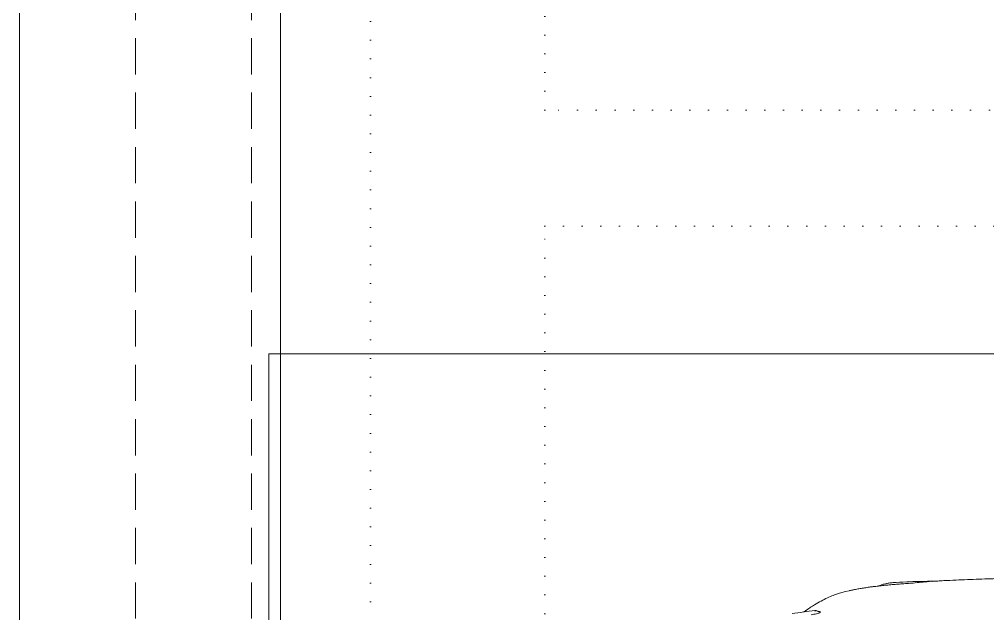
# Model space of a CAD drawing. Extents: x -2012 to 34975, y -1043 to 8321.
# Drawn here: x 30690.8 to 30857.7, y 1622.7 to 1725.1 of the extents above; entities that cross this region are included whole.
import ezdxf
from ezdxf.xclip import XClip

# ---------------------------------------------------------------- set-up
doc = ezdxf.new("R2010")
doc.units = 0
doc.header["$LTSCALE"] = 25
doc.header["$XCLIPFRAME"] = 0
doc.linetypes.add('DOT2', pattern=[0.125, 0, -0.125])
doc.linetypes.add('HIDDEN', pattern=[0.375, 0.25, -0.125])
doc.layers.get('0').update_dxf_attribs({"color": 9, "lineweight": 9})
for name, color, linetype, lineweight in [('04', 9, 'Continuous', 9), ('06A', 9, 'Continuous', 9), ('06D', 9, 'Continuous', 9), ('20', 9, 'DOT2', 9)]:
    doc.layers.add(name, color=color, linetype=linetype, lineweight=lineweight)

# ---------------------------------------------------------------- blocks, each defined once
blk = doc.blocks.new('p-araba-polo')
at = {"extrusion": (0, 0, -1)}
blk.add_line((3.4804, 0.8048), (3.4804, 0.8048), dxfattribs=at)
at = {"flags": 128}
for points in [[(3.6558, 0.7538), (3.6563, 0.7542), (3.6566, 0.7545), (3.6574, 0.7549)], [(3.6574, 0.7549), (3.6583, 0.7553), (3.6593, 0.7556), (3.6605, 0.7556)]]:
    blk.add_lwpolyline(points, dxfattribs=at)
for points, degree, knots in [([(3.46, 0.8061), (3.4566, 0.8063), (3.4499, 0.8067), (3.4362, 0.8075), (3.4129, 0.8086), (3.3796, 0.8099), (3.339, 0.8111), (3.2984, 0.812), (3.2603, 0.8127), (3.226, 0.8131), (3.193, 0.8134), (3.1656, 0.8135), (3.1487, 0.8134), (3.1435, 0.8134)], 3, [0, 0, 0, 0, 0.03531, 0.070597, 0.141114, 0.269195, 0.390859, 0.518959, 0.640794, 0.737038, 0.833171, 0.948447, 1, 1, 1, 1]), ([(3.4534, 0.8065), (3.4733, 0.8062), (3.5024, 0.8054), (3.5233, 0.8042), (3.533, 0.8033), (3.5394, 0.8022), (3.5462, 0.8005), (3.5507, 0.7987), (3.5521, 0.7981)], 3, [0, 0, 0, 0, 0.418831, 0.714948, 0.835581, 0.907738, 0.972168, 1, 1, 1, 1]), ([(3.4649, 0.8058), (3.4648, 0.8058), (3.4647, 0.8058), (3.4648, 0.8058), (3.4649, 0.8058)], 3, [0, 0, 0, 0, 0.506131, 1, 1, 1, 1]), ([(3.4649, 0.8058), (3.4695, 0.8055), (3.4787, 0.8047), (3.4878, 0.8037), (3.4924, 0.8031)], 3, [0, 0, 0, 0, 0.500005, 1, 1, 1, 1]), ([(3.4924, 0.8031), (3.496, 0.8029), (3.5031, 0.8024), (3.5136, 0.8016), (3.5237, 0.8008), (3.5336, 0.8), (3.5432, 0.799), (3.5524, 0.798), (3.5613, 0.797), (3.5699, 0.7958), (3.5781, 0.7946), (3.5859, 0.7933), (3.5934, 0.7919), (3.5988, 0.7908), (3.6016, 0.7902), (3.6022, 0.7901)], 3, [0, 0, 0, 0, 0.08164, 0.163278, 0.244914, 0.326547, 0.408179, 0.489811, 0.571441, 0.653071, 0.734702, 0.816332, 0.897962, 0.979592, 1, 1, 1, 1]), ([(3.5624, 0.7968), (3.5668, 0.7963), (3.5918, 0.7928), (3.6137, 0.7881), (3.6286, 0.7825), (3.63, 0.7819)], 3, [0, 0, 0, 0, 0.15043, 0.932957, 1, 1, 1, 1]), ([(3.63, 0.782), (3.6367, 0.7793), (3.6464, 0.775), (3.6606, 0.7668), (3.6723, 0.7592), (3.6777, 0.7555), (3.6807, 0.7535), (3.6809, 0.7534)], 3, [0, 0, 0, 0, 0.436591, 0.634385, 0.751254, 0.983784, 1, 1, 1, 1]), ([(3.6684, 0.7483), (3.6668, 0.7486), (3.6637, 0.7493), (3.6595, 0.7502), (3.6562, 0.7511), (3.6538, 0.752), (3.6529, 0.7524), (3.6525, 0.7527)], 3, [0, 0, 0, 0, 0.243786, 0.487231, 0.658342, 0.829202, 1, 1, 1, 1]), ([(3.6621, 0.7555), (3.6621, 0.7555), (3.6621, 0.7555), (3.6621, 0.7555), (3.6621, 0.7555), (3.6621, 0.7555), (3.6621, 0.7555), (3.6621, 0.7555), (3.6621, 0.7555), (3.6621, 0.7555), (3.6621, 0.7555)], 5, [0, 0, 0, 0, 0, 0, 1, 1, 1, 1, 1, 1, 1, 1, 1, 1, 1])]:
    blk.add_open_spline(points, degree=degree, knots=knots)
for points, degree in [([(3.4597, 0.8061), (3.4598, 0.8061), (3.4598, 0.8061), (3.4599, 0.8061), (3.4599, 0.8061), (3.46, 0.8061), (3.46, 0.8061)], 6), ([(3.4645, 0.8058), (3.4646, 0.8058), (3.4647, 0.8058), (3.4648, 0.8058), (3.4649, 0.8058)], 4), ([(3.4646, 0.8058), (3.4646, 0.8058), (3.4647, 0.8058), (3.4648, 0.8058), (3.4649, 0.8058)], 4), ([(3.4646, 0.8058), (3.4646, 0.8058), (3.4647, 0.8058), (3.4648, 0.8058), (3.4648, 0.8058), (3.4649, 0.8058), (3.4649, 0.8058)], 6), ([(3.4646, 0.8058), (3.4646, 0.8058), (3.4646, 0.8058), (3.4646, 0.8058)], 3), ([(3.4646, 0.8058), (3.4646, 0.8058), (3.4647, 0.8058), (3.4647, 0.8058), (3.4648, 0.8058), (3.4649, 0.8058), (3.4649, 0.8058)], 6), ([(3.4649, 0.8058), (3.4648, 0.8058), (3.4648, 0.8058), (3.4647, 0.8058), (3.4647, 0.8058), (3.4648, 0.8058), (3.4649, 0.8058)], 6), ([(3.6525, 0.7527), (3.6519, 0.7531), (3.6517, 0.7534), (3.652, 0.7536), (3.6524, 0.7538), (3.653, 0.7538), (3.6537, 0.7539), (3.6543, 0.7539)], 7), ([(3.6543, 0.7539), (3.6546, 0.7539), (3.6548, 0.7539), (3.655, 0.7539), (3.6553, 0.7539), (3.6555, 0.7539), (3.6557, 0.7539), (3.656, 0.7539)], 7), ([(3.6543, 0.7539), (3.6549, 0.7539), (3.6554, 0.7539), (3.656, 0.7539)], 3), ([(3.6613, 0.7556), (3.661, 0.7556), (3.6607, 0.7557), (3.6604, 0.7557), (3.66, 0.7556), (3.6597, 0.7556)], 5), ([(3.6598, 0.755), (3.6598, 0.7551), (3.6599, 0.7551), (3.6599, 0.7552), (3.66, 0.7552), (3.6601, 0.7553)], 5), ([(3.6606, 0.7556), (3.6608, 0.7556), (3.6612, 0.7556), (3.6617, 0.7556)], 3), ([(3.6613, 0.7556), (3.6615, 0.7556), (3.6616, 0.7556), (3.6618, 0.7556), (3.6619, 0.7556), (3.6621, 0.7555)], 5), ([(3.6621, 0.7555), (3.6618, 0.7556), (3.6616, 0.7556), (3.6613, 0.7556)], 3), ([(3.6616, 0.7556), (3.6747, 0.7543), (3.6879, 0.7526), (3.7009, 0.7505)], 3), ([(3.662, 0.7555), (3.662, 0.7555), (3.662, 0.7555), (3.662, 0.7555), (3.662, 0.7555), (3.6621, 0.7555)], 5), ([(3.6622, 0.7555), (3.6621, 0.7555), (3.6621, 0.7555), (3.6621, 0.7555), (3.6621, 0.7555), (3.6621, 0.7555)], 5), ([(3.6621, 0.7555), (3.6621, 0.7555), (3.6621, 0.7555), (3.6622, 0.7555)], 3), ([(3.6621, 0.7555), (3.6621, 0.7555), (3.6621, 0.7555), (3.6621, 0.7555)], 3)]:
    blk.add_open_spline(points, degree=degree)
blk = doc.blocks.new('catikatirevizepergole-krt')
for points in [[(0, 0), (-830, 0), (-830, 1638), (0, 1638)], [(-30, 990), (-30, 920), (-800, 920), (-800, 990)], [(-30, 900), (-30, 830), (-800, 830), (-800, 900)]]:
    blk.add_lwpolyline(points, close=True)

msp = doc.modelspace()

# ---------------------------------------------------------------- linework, layer by layer
at = {"layer": '06A'}
msp.add_lwpolyline([(30690.84, 2410.5), (30690.84, 2410.5), (30735.84, 2410.5), (30735.84, 787.5), (30690.84, 787.5), (30690.84, 2410.5)], dxfattribs=at)
at = {"layer": '06D', "linetype": 'HIDDEN'}
for points in [[(30710.84, 787.5), (30710.84, 2410.5)], [(30730.84, 787.5), (30730.84, 2410.5)]]:
    msp.add_lwpolyline(points, dxfattribs=at)
at = {"layer": '06D'}
msp.add_lwpolyline([(31233.84, 1417.5), (31233.84, 1667.5), (30733.84, 1667.5), (30733.84, 1417.5)], close=True, dxfattribs=at)

# ---------------------------------------------------------------- block references
at = {"layer": '04'}
ref = msp.add_blockref('p-araba-polo', (31194.08, 1547.69), dxfattribs=dict(at, xscale=-100, yscale=100, zscale=100))
XClip(ref).set_block_clipping_path([(-0.0924763951, -0.9835002962), (4.0650970395, 0.9845199444)])
at = {"layer": '20'}
msp.add_blockref('catikatirevizepergole-krt', (31581.35, 789.5), dxfattribs=at)

doc.saveas('drawing.dxf')
